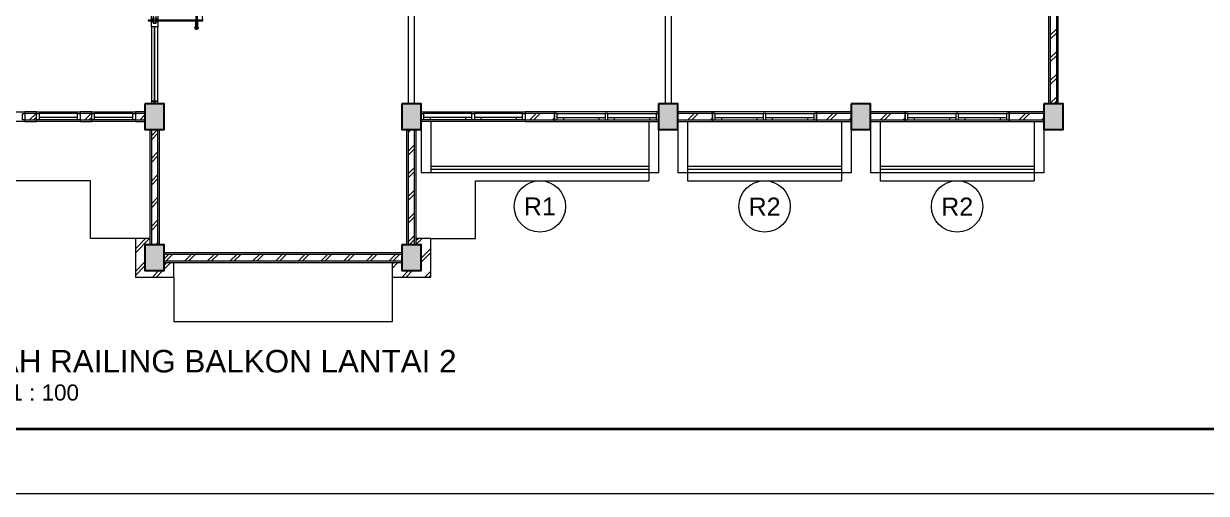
# Model space of a CAD drawing. Header units: millimetres. Extents: x -11 to 1625, y -267 to 180.
# Drawn here: x 921.37 to 939.79, y -267 to -259.68 of the extents above; entities that cross this region are included whole.
import ezdxf
from ezdxf.enums import TextEntityAlignment as Align

# ---------------------------------------------------------------- set-up
doc = ezdxf.new("R2010")
doc.units = ezdxf.units.MM
for name, color, linetype, lineweight in [('ars', 11, 'Continuous', 5), ('dinding', 5, 'Continuous', 15), ('GRS KOP', 1, 'Continuous', 35), ('KOLOM', 1, 'Continuous', 30), ('kop', 7, 'Continuous', 20), ('kus', 63, 'Continuous', 15), ('lan', 7, 'Continuous', 15), ('not', 7, 'Continuous', 20), ('PARTISI', 190, 'Continuous', 9), ('sol kol', 8, 'Continuous', 0)]:
    doc.layers.add(name, color=color, linetype=linetype, lineweight=lineweight)
doc.styles.add('BARU', font='complex.shx')
doc.styles.add('S', font='SIMPLEX', dxfattribs={"width": 1.1})
doc.styles.get("Standard").update_dxf_attribs({"font": 'ARIALUNI.TTF'})
pattern_1 = [(45, (554.68158, -415.23785), (-0.1767767, 0.1767767), []), (45, (554.74408, -415.23785), (-0.1767767, 0.1767767), [])]
pattern_2 = [(45, (924.90673, -262.7025), (-0.176777, 0.176777), []), (45, (924.96923, -262.7025), (-0.176777, 0.176777), [])]

# ---------------------------------------------------------------- blocks, each defined once
blk = doc.blocks.new('kop')
at = {"layer": 'GRS KOP'}
blk.add_lwpolyline([(1, 54), (83, 54), (83, 1), (1, 1)], close=True, dxfattribs=at)
at = {"layer": 'kop', "color": 7}
blk.add_line((0, 0), (84, 0), dxfattribs=at)
at = {"layer": 'kop', "style": 'BARU', "flags": 4}
for p, height in [((73.8, 5.4), 0.35), ((80.303, 5.382), 0.25), ((73.8, 4.9), 0.35), ((80.303, 4.882), 0.25), ((73.8, 4.4), 0.35), ((80.303, 4.382), 0.25)]:
    blk.add_attdef('-', p, '', height=height, dxfattribs=at)
at = {"layer": 'kop', "flags": 4}
for tag, p in [('AR-00', (78.057, 2.648)), ('00', (81.238, 2.647))]:
    blk.add_attdef(tag, text='', height=0.35, dxfattribs=at).set_placement(p, align=Align.MIDDLE)
blk = doc.blocks.new('Ndtpd')
blk.add_line((0.747, 0), (-0.747, 0))
blk.add_circle((0, 0), 0.747)
at = {"flags": 4}
for tag, height, p in [('NO', 0.5, (0, 0.148)), ('NOLBR', 0.3, (0, -0.398))]:
    blk.add_attdef(tag, text='', height=height, dxfattribs=at).set_placement(p, align=Align.CENTER)
for tag, p, height in [('NDTPD', (1.516, 0.148), 0.5), ('SKALA', (1.523, -0.398), 0.3)]:
    blk.add_attdef(tag, p, '', height=height, dxfattribs=at)
blk = doc.blocks.new('K1')
at = {"layer": 'KOLOM'}
blk.add_lwpolyline([(0.2, 0.15), (-0.2, 0.15), (-0.2, -0.15), (0.2, -0.15), (0.2, 0.15)], dxfattribs=at)
blk = doc.blocks.new('P1')
at = {"lineweight": 5}
h = blk.add_hatch(dxfattribs=at)
h.set_pattern_fill('ANSI31', color=256, scale=0.020282, angle=-315, style=0)
h.set_pattern_definition([(179.99999863, (-506.106483, 1417.280242), (6.07e-11, 0.0025352112676), [])])
h.paths.add_polyline_path([(-1.729, 0.805, -1), (-1.693, 0.77, -1)])
h.paths.add_polyline_path([(-1.724, 0.801, 1), (-1.697, 0.774, 1)], flags=16)
h = blk.add_hatch(dxfattribs=at)
h.set_pattern_fill('ANSI31', color=256, scale=0.020282, angle=-315, style=0)
h.set_pattern_definition([(270.00000137, (1414.9464214, -503.7726625), (0.0025352112676, 6.07e-11), [])])
h.paths.add_polyline_path([(-1.528, 0.605, 1), (-1.564, 0.641, 1)])
h.paths.add_polyline_path([(-1.532, 0.609, -1), (-1.56, 0.637, -1)], flags=16)
h = blk.add_hatch(dxfattribs=at)
h.set_pattern_fill('ANSI31', color=256, scale=0.020282, angle=-315, style=0)
h.set_pattern_definition([(179.99999863, (-505.0458133, 1416.2195722), (6.07e-11, 0.0025352112676), [])])
h.paths.add_polyline_path([(-0.668, -0.255, -1), (-0.632, -0.291, -1)])
h.paths.add_polyline_path([(-0.664, -0.259, 1), (-0.636, -0.287, 1)], flags=16)
h = blk.add_hatch(dxfattribs=at)
h.set_pattern_fill('ANSI31', color=256, scale=0.020282, angle=-315, style=0)
h.set_pattern_definition([(270.00000137, (1416.0070912, -504.8333323), (0.0025352112676, 6.07e-11), [])])
h.paths.add_polyline_path([(-0.468, -0.455, 1), (-0.504, -0.42, 1)])
h.paths.add_polyline_path([(-0.472, -0.451, -1), (-0.499, -0.424, -1)], flags=16)
for p, q in [((-1.724, 0.801), (-1.697, 0.774)), ((-1.686, 0.781), (-1.623, 0.718)), ((-1.553, 0.648), (-1.616, 0.711)), ((-1.532, 0.609), (-1.56, 0.637)), ((-0.664, -0.259), (-0.636, -0.287)), ((-0.625, -0.28), (-0.562, -0.343)), ((-0.492, -0.413), (-0.555, -0.35)), ((-0.472, -0.451), (-0.499, -0.424))]:
    blk.add_line(p, q, dxfattribs=at)
at = {"color": 9, "lineweight": 5}
for p, q in [((-1.641, 0.7), (-1.704, 0.763)), ((-1.634, 0.693), (-1.571, 0.63)), ((-0.58, -0.361), (-0.643, -0.298)), ((-0.573, -0.368), (-0.51, -0.431))]:
    blk.add_line(p, q, dxfattribs=at)
at = {"color": 8, "lineweight": 5}
for p, q in [((-1.64, 0.701), (-1.703, 0.763)), ((-1.639, 0.702), (-1.701, 0.764)), ((-1.636, 0.705), (-1.697, 0.766)), ((-1.631, 0.71), (-1.692, 0.771)), ((-1.633, 0.694), (-1.57, 0.631)), ((-1.632, 0.695), (-1.57, 0.633)), ((-1.629, 0.698), (-1.568, 0.637)), ((-1.624, 0.703), (-1.563, 0.642)), ((-0.58, -0.36), (-0.642, -0.297)), ((-0.578, -0.358), (-0.64, -0.296)), ((-0.575, -0.356), (-0.636, -0.294)), ((-0.57, -0.351), (-0.631, -0.29)), ((-0.572, -0.367), (-0.51, -0.43)), ((-0.571, -0.366), (-0.509, -0.428)), ((-0.568, -0.363), (-0.507, -0.424)), ((-0.563, -0.358), (-0.502, -0.419))]:
    blk.add_line(p, q, dxfattribs=at)
for points in [[(-1.1, 1.241), (-1.701, 0.64), (-1.694, 0.633), (-1.093, 1.234), (-1.1, 1.241)], [(-1.273, 1.202), (-1.202, 1.273), (-1.061, 1.132), (-1.132, 1.061), (-1.273, 1.202)], [(-0.071, 0), (0, 0.071), (-0.142, 0.212), (-0.212, 0.142), (-0.071, 0)], [(-0.032, 0.173), (-0.633, -0.428), (-0.64, -0.421), (-0.039, 0.18), (-0.032, 0.173)]]:
    blk.add_lwpolyline(points)
at = {"lineweight": 9}
for points in [[(-1.153, 1.181), (-1.181, 1.153), (-1.216, 1.188), (-1.188, 1.216)], [(-1.082, 1.11), (-1.11, 1.082), (-1.181, 1.153), (-1.153, 1.181)], [(-0.163, 0.191), (-0.191, 0.163), (-0.12, 0.092), (-0.092, 0.12)], [(-0.092, 0.12), (-0.12, 0.092), (-0.085, 0.057), (-0.057, 0.085)]]:
    blk.add_lwpolyline(points, close=True, dxfattribs=at)
at = {"lineweight": 5}
for points in [[(-1.697, 0.801), (-1.724, 0.774)], [(-1.532, 0.637), (-1.56, 0.609)], [(-0.636, -0.259), (-0.664, -0.287)], [(-0.472, -0.424), (-0.499, -0.451)]]:
    blk.add_lwpolyline(points, dxfattribs=at)
for points in [[(-1.701, 0.64, 0.396093), (-0.672, 0.601)], [(-0.633, -0.428, -0.396093), (-0.672, 0.601)]]:
    blk.add_lwpolyline(points, format="xyb")
for centre in [(-1.167, 1.167), (-0.106, 0.106)]:
    blk.add_circle(centre, 0.04)
for centre, radius in [((-1.711, 0.788), 0.0254), ((-1.711, 0.788), 0.0195), ((-1.546, 0.623), 0.0254), ((-1.546, 0.623), 0.0195), ((-0.65, -0.273), 0.0254), ((-0.65, -0.273), 0.0195), ((-0.486, -0.437), 0.0254), ((-0.486, -0.437), 0.0195)]:
    blk.add_circle(centre, radius, dxfattribs=at)
blk = doc.blocks.new('NAV')
blk.add_circle((0, -0.4), 0.4)
at = {"style": 'S', "width": 0.75, "flags": 4}
blk.add_attdef('AV', text='', height=0.3, dxfattribs=at).set_placement((0, -0.4), align=Align.MIDDLE)

msp = doc.modelspace()

# ---------------------------------------------------------------- hatches: boundary and pattern name
at = {"layer": 'ars'}
h = msp.add_hatch(dxfattribs=at)
h.set_pattern_fill('TEMBOK', color=256, scale=0.25)
h.set_pattern_definition([(45, (923.90673, -262.7025), (-0.1767767, 0.1767767), []), (45, (923.96923, -262.7025), (-0.1767767, 0.1767767), [])])
h.paths.add_polyline_path([(937.4567251, -260.9274952), (937.4567251, -256.7024952), (937.3567251, -256.7024952), (937.3567251, -260.9274952)])
h = msp.add_hatch(dxfattribs=at)
h.set_pattern_fill('TEMBOK', color=256, scale=0.25)
h.set_pattern_definition([(45, (917.10673, -262.7025), (-0.176777, 0.176777), []), (45, (917.16923, -262.7025), (-0.176777, 0.176777), [])])
h.paths.add_polyline_path([(921.5667251, -261.0774952), (921.3867251, -261.0774952), (921.3867251, -261.1774952), (921.5667251, -261.1774952)])
h = msp.add_hatch(dxfattribs=at)
h.set_pattern_fill('TEMBOK', color=256, scale=0.25)
h.set_pattern_definition([(45, (917.96673, -262.7025), (-0.176777, 0.176777), []), (45, (918.02923, -262.7025), (-0.176777, 0.176777), [])])
h.paths.add_polyline_path([(922.4267251, -261.0774952), (922.2467251, -261.0774952), (922.2467251, -261.1774952), (922.4267251, -261.1774952)])
h = msp.add_hatch(dxfattribs=at)
h.set_pattern_fill('TEMBOK', color=256, scale=0.25)
h.set_pattern_definition([(45, (918.82673, -262.7025), (-0.176777, 0.176777), []), (45, (918.88923, -262.7025), (-0.176777, 0.176777), [])])
h.paths.add_polyline_path([(923.2567251, -261.0774952), (923.1067251, -261.0774952), (923.1067251, -261.1774952), (923.2567251, -261.1774952)])
h = msp.add_hatch(dxfattribs=at)
h.set_pattern_fill('TEMBOK', color=256, scale=0.25)
h.set_pattern_definition([(45, (924.89673, -262.7025), (-0.176777, 0.176777), []), (45, (924.95923, -262.7025), (-0.176777, 0.176777), [])])
h.paths.add_polyline_path([(929.6367251, -261.0774952), (929.1767251, -261.0774952), (929.1767251, -261.1774952), (929.6367251, -261.1774952)])
h = msp.add_hatch(dxfattribs=at)
h.set_pattern_fill('TEMBOK', color=256, scale=0.25)
h.set_pattern_definition([(45, (927.35673, -262.7025), (-0.176777, 0.176777), []), (45, (927.41923, -262.7025), (-0.176777, 0.176777), [])])
h.paths.add_polyline_path([(932.0967251, -261.0774952), (931.5567251, -261.0774952), (931.5567251, -261.1774952), (932.0967251, -261.1774952)])
h = msp.add_hatch(dxfattribs=at)
h.set_pattern_fill('TEMBOK', color=256, scale=0.25)
h.set_pattern_definition([(45, (929.51673, -262.7025), (-0.176777, 0.176777), []), (45, (929.57923, -262.7025), (-0.176777, 0.176777), [])])
h.paths.add_polyline_path([(934.2567251, -261.0774952), (933.7167251, -261.0774952), (933.7167251, -261.1774952), (934.2567251, -261.1774952)])
h = msp.add_hatch(dxfattribs=at)
h.set_pattern_fill('TEMBOK', color=256, scale=0.25)
h.set_pattern_definition([(45, (930.35673, -262.7025), (-0.176777, 0.176777), []), (45, (930.41923, -262.7025), (-0.176777, 0.176777), [])])
h.paths.add_polyline_path([(935.0967251, -261.0774951), (934.5567251, -261.0774951), (934.5567251, -261.1774951), (935.0967251, -261.1774951)])
h = msp.add_hatch(dxfattribs=at)
h.set_pattern_fill('TEMBOK', color=256, scale=0.25)
h.set_pattern_definition([(45, (932.51673, -262.7025), (-0.176777, 0.176777), []), (45, (932.57923, -262.7025), (-0.176777, 0.176777), [])])
h.paths.add_polyline_path([(937.2567251, -261.0774951), (936.7167251, -261.0774951), (936.7167251, -261.1774951), (937.2567251, -261.1774951)])
h = msp.add_hatch(dxfattribs=at)
h.set_pattern_fill('TEMBOK', color=256, scale=0.25)
h.set_pattern_definition(pattern_2)
h.paths.add_polyline_path([(923.4567251, -261.3274952), (923.3567251, -261.3274952), (923.3567251, -263.1274952), (923.4567251, -263.1274952)])
h = msp.add_hatch(dxfattribs=at)
h.set_pattern_fill('TEMBOK', color=256, scale=0.25)
h.set_pattern_definition(pattern_2)
h.paths.add_polyline_path([(927.4567251, -261.3274952), (927.3567251, -261.3274952), (927.3567251, -263.1274952), (927.4567251, -263.1274952)])
h = msp.add_hatch(dxfattribs=at)
h.set_pattern_fill('TEMBOK', color=256, scale=0.25)
h.set_pattern_definition(pattern_1)
h.paths.add_polyline_path([(923.2567251, -263.5274952), (923.2567251, -263.1274952), (923.3317251, -263.1274952), (923.3317251, -263.0274952), (923.1067251, -263.0274952), (923.1067251, -263.6274952), (923.7067251, -263.6274952), (923.7067251, -263.4024952), (923.5567251, -263.4024952), (923.5567251, -263.5274952)])
h = msp.add_hatch(dxfattribs=at)
h.set_pattern_fill('TEMBOK', color=256, scale=0.25)
h.set_pattern_definition(pattern_1)
h.paths.add_polyline_path([(927.7067251, -263.0274952), (927.4817251, -263.0274952), (927.4817251, -263.1274952), (927.5567251, -263.1274952), (927.5567251, -263.5274952), (927.2567251, -263.5274952), (927.2567251, -263.4024952), (927.1067251, -263.4024952), (927.1067251, -263.6274952), (927.7067251, -263.6274952)])
h = msp.add_hatch(dxfattribs=at)
h.set_pattern_fill('TEMBOK', color=256, scale=0.25)
h.set_pattern_definition(pattern_2)
h.paths.add_polyline_path([(927.2567251, -263.2774952), (923.5567251, -263.2774952), (923.5567251, -263.3774952), (927.2567251, -263.3774952)])
at = {"layer": 'sol kol'}
for points in [[(923.2567251, -260.9274952), (923.2567251, -261.3274952), (923.5567251, -261.3274952), (923.5567251, -260.9274952)], [(927.2567251, -260.9274952), (927.2567251, -261.3274952), (927.5567251, -261.3274952), (927.5567251, -260.9274952)], [(931.2567251, -260.9274952), (931.2567251, -261.3274952), (931.5567251, -261.3274952), (931.5567251, -260.9274952)], [(934.2567251, -260.9274952), (934.2567251, -261.3274952), (934.5567251, -261.3274952), (934.5567251, -260.9274952)], [(937.2567251, -260.9274952), (937.2567251, -261.3274952), (937.5567251, -261.3274952), (937.5567251, -260.9274952)], [(923.2567251, -263.1274952), (923.2567251, -263.5274952), (923.5567251, -263.5274952), (923.5567251, -263.1274952)], [(927.2567251, -263.1274952), (927.2567251, -263.5274952), (927.5567251, -263.5274952), (927.5567251, -263.1274952)]]:
    msp.add_hatch(color=256, dxfattribs=at).paths.add_polyline_path(points)

# ---------------------------------------------------------------- linework, layer by layer
at = {"layer": 'ars'}
for points in [[(937.4567251, -260.9274952), (937.4567251, -256.7024952), (937.3567251, -256.7024952), (937.3567251, -260.9274952)], [(921.5667251, -261.0774952), (921.3867251, -261.0774952), (921.3867251, -261.1774952), (921.5667251, -261.1774952)], [(922.4267251, -261.0774952), (922.2467251, -261.0774952), (922.2467251, -261.1774952), (922.4267251, -261.1774952)], [(923.2567251, -261.0774952), (923.1067251, -261.0774952), (923.1067251, -261.1774952), (923.2567251, -261.1774952)], [(929.6367251, -261.0774952), (929.1767251, -261.0774952), (929.1767251, -261.1774952), (929.6367251, -261.1774952)], [(932.0967251, -261.0774952), (931.5567251, -261.0774952), (931.5567251, -261.1774952), (932.0967251, -261.1774952)], [(934.2567251, -261.0774952), (933.7167251, -261.0774952), (933.7167251, -261.1774952), (934.2567251, -261.1774952)], [(935.0967251, -261.0774951), (934.5567251, -261.0774951), (934.5567251, -261.1774951), (935.0967251, -261.1774951)], [(937.2567251, -261.0774951), (936.7167251, -261.0774951), (936.7167251, -261.1774951), (937.2567251, -261.1774951)], [(923.4567251, -263.1274952), (923.4567251, -261.3274952), (923.3567251, -261.3274952), (923.3567251, -263.1274952)], [(927.4567251, -263.1274952), (927.4567251, -261.3274952), (927.3567251, -261.3274952), (927.3567251, -263.1274952)], [(927.2567251, -263.2774952), (923.5567251, -263.2774952), (923.5567251, -263.3774952), (927.2567251, -263.3774952)]]:
    msp.add_lwpolyline(points, close=True, dxfattribs=at)
for points in [[(931.1067251, -261.9024952), (927.7067251, -261.9024952)], [(934.1067251, -261.9024952), (931.7067251, -261.9024952)], [(937.1067251, -261.9024951), (934.7067251, -261.9024951)], [(931.1067251, -261.9524952), (927.7067251, -261.9524952)], [(934.1067251, -261.9524952), (931.7067251, -261.9524952)], [(937.1067251, -261.9524951), (934.7067251, -261.9524951)]]:
    msp.add_lwpolyline(points, dxfattribs=at)
at = {"layer": 'dinding'}
for points in [[(937.4817251, -260.9274952), (937.4817251, -256.7024952), (937.3317251, -256.7024952), (937.3317251, -260.9274952)], [(921.5667251, -261.0524952), (921.3867251, -261.0524952), (921.3867251, -261.2024952), (921.5667251, -261.2024952)], [(922.4267251, -261.0524952), (922.2467251, -261.0524952), (922.2467251, -261.2024952), (922.4267251, -261.2024952)], [(923.2567251, -261.0524952), (923.1067251, -261.0524952), (923.1067251, -261.2024952), (923.2567251, -261.2024952)], [(929.6367251, -261.0524952), (929.1767251, -261.0524952), (929.1767251, -261.2024952), (929.6367251, -261.2024952)], [(932.0967251, -261.0524952), (931.5567251, -261.0524952), (931.5567251, -261.2024952), (932.0967251, -261.2024952)], [(934.2567251, -261.0524952), (933.7167251, -261.0524952), (933.7167251, -261.2024952), (934.2567251, -261.2024952)], [(935.0967251, -261.0524951), (934.5567251, -261.0524951), (934.5567251, -261.2024951), (935.0967251, -261.2024951)], [(937.2567251, -261.0524951), (936.7167251, -261.0524951), (936.7167251, -261.2024951), (937.2567251, -261.2024951)], [(923.4817251, -263.1274952), (923.4817251, -261.3274952), (923.3317251, -261.3274952), (923.3317251, -263.1274952)], [(927.4817251, -263.1274952), (927.4817251, -261.3274952), (927.3317251, -261.3274952), (927.3317251, -263.1274952)], [(927.2567251, -263.2524952), (923.5567251, -263.2524952), (923.5567251, -263.4024952), (927.2567251, -263.4024952)]]:
    msp.add_lwpolyline(points, close=True, dxfattribs=at)
at = {"layer": 'kus'}
for p, q in [((922.2067251, -261.0774952), (921.6067251, -261.0774952)), ((922.2067251, -261.1424952), (921.6067251, -261.1424952)), ((922.2067251, -261.1774952), (921.6067251, -261.1774952)), ((923.0667251, -261.0774952), (922.4667251, -261.0774952)), ((923.0667251, -261.1424952), (922.4667251, -261.1424952)), ((923.0667251, -261.1774952), (922.4667251, -261.1774952)), ((928.3467251, -261.0774952), (927.5967251, -261.0774952)), ((928.3467251, -261.1424952), (927.5967251, -261.1424952)), ((928.3467251, -261.1774952), (927.5967251, -261.1774952)), ((927.6967251, -261.1424952), (927.6967251, -261.1774952)), ((928.2467251, -261.1424952), (928.2467251, -261.1774952)), ((929.1367251, -261.0774952), (928.3867251, -261.0774952)), ((929.1367251, -261.1424952), (928.3867251, -261.1424952)), ((929.1367251, -261.1774952), (928.3867251, -261.1774952)), ((928.4867251, -261.1424952), (928.4867251, -261.1774952)), ((929.0367251, -261.1424952), (929.0367251, -261.1774952)), ((929.6767251, -261.0774952), (930.4267251, -261.0774952)), ((929.6767251, -261.1424952), (930.4267251, -261.1424952)), ((929.6767251, -261.1774952), (930.4267251, -261.1774952)), ((929.7767251, -261.1424952), (929.7767251, -261.1774952)), ((930.3267251, -261.1424952), (930.3267251, -261.1774952)), ((930.4667251, -261.0774952), (931.2167251, -261.0774952)), ((930.4667251, -261.1424952), (931.2167251, -261.1424952)), ((930.4667251, -261.1774952), (931.2167251, -261.1774952)), ((930.5667251, -261.1424952), (930.5667251, -261.1774952)), ((931.1167251, -261.1424952), (931.1167251, -261.1774952)), ((932.1367251, -261.0774952), (932.8867251, -261.0774952)), ((932.1367251, -261.1424952), (932.8867251, -261.1424952)), ((932.1367251, -261.1774952), (932.8867251, -261.1774952)), ((932.2367251, -261.1424952), (932.2367251, -261.1774952)), ((932.7867251, -261.1424952), (932.7867251, -261.1774952)), ((932.9267251, -261.0774952), (933.6767251, -261.0774952)), ((932.9267251, -261.1424952), (933.6767251, -261.1424952)), ((932.9267251, -261.1774952), (933.6767251, -261.1774952)), ((933.0267251, -261.1424952), (933.0267251, -261.1774952)), ((933.5767251, -261.1424952), (933.5767251, -261.1774952)), ((935.1367251, -261.0774951), (935.8867251, -261.0774951)), ((935.1367251, -261.1424951), (935.8867251, -261.1424951)), ((935.1367251, -261.1774951), (935.8867251, -261.1774951)), ((935.2367251, -261.1424951), (935.2367251, -261.1774951)), ((935.7867251, -261.1424951), (935.7867251, -261.1774951)), ((935.9267251, -261.0774951), (936.6767251, -261.0774951)), ((935.9267251, -261.1424951), (936.6767251, -261.1424951)), ((935.9267251, -261.1774951), (936.6767251, -261.1774951)), ((936.0267251, -261.1424951), (936.0267251, -261.1774951)), ((936.5767251, -261.1424951), (936.5767251, -261.1774951))]:
    msp.add_line(p, q, dxfattribs=at)
for points in [[(923.3567251, -259.7274952), (923.3567251, -260.8874952), (923.4567251, -260.8874952), (923.4567251, -259.7274952)], [(923.4017251, -260.9024952), (923.4117251, -260.9024952), (923.4117251, -259.7274952), (923.4017251, -259.7274952)], [(923.3587251, -260.8894952), (923.3587251, -260.9254952), (923.4547251, -260.9254952), (923.4547251, -260.8894952), (923.4142251, -260.8894952), (923.4142251, -260.9044952), (923.3992251, -260.9044952), (923.3992251, -260.8894952)], [(921.3867251, -261.1774952), (921.3467251, -261.1774952), (921.3467251, -261.0774952), (921.3867251, -261.0774952)], [(921.6067251, -261.1774952), (921.5667251, -261.1774952), (921.5667251, -261.0774952), (921.6067251, -261.0774952)], [(922.2467251, -261.1774952), (922.2067251, -261.1774952), (922.2067251, -261.0774952), (922.2467251, -261.0774952)], [(922.4667251, -261.1774952), (922.4267251, -261.1774952), (922.4267251, -261.0774952), (922.4667251, -261.0774952)], [(923.1067251, -261.1774952), (923.0667251, -261.1774952), (923.0667251, -261.0774952), (923.1067251, -261.0774952)], [(927.5967251, -261.1774952), (927.5567251, -261.1774952), (927.5567251, -261.0774952), (927.5967251, -261.0774952)], [(928.3867251, -261.1774952), (928.3467251, -261.1774952), (928.3467251, -261.0774952), (928.3867251, -261.0774952)], [(929.1767251, -261.1774952), (929.1367251, -261.1774952), (929.1367251, -261.0774952), (929.1767251, -261.0774952)], [(929.6367251, -261.1774952), (929.6767251, -261.1774952), (929.6767251, -261.0774952), (929.6367251, -261.0774952)], [(930.4267251, -261.1774952), (930.4667251, -261.1774952), (930.4667251, -261.0774952), (930.4267251, -261.0774952)], [(931.2167251, -261.1774952), (931.2567251, -261.1774952), (931.2567251, -261.0774952), (931.2167251, -261.0774952)], [(932.0967251, -261.1774952), (932.1367251, -261.1774952), (932.1367251, -261.0774952), (932.0967251, -261.0774952)], [(932.8867251, -261.1774952), (932.9267251, -261.1774952), (932.9267251, -261.0774952), (932.8867251, -261.0774952)], [(933.6767251, -261.1774952), (933.7167251, -261.1774952), (933.7167251, -261.0774952), (933.6767251, -261.0774952)], [(935.0967251, -261.1774951), (935.1367251, -261.1774951), (935.1367251, -261.0774951), (935.0967251, -261.0774951)], [(935.8867251, -261.1774951), (935.9267251, -261.1774951), (935.9267251, -261.0774951), (935.8867251, -261.0774951)], [(936.6767251, -261.1774951), (936.7167251, -261.1774951), (936.7167251, -261.0774951), (936.6767251, -261.0774951)]]:
    msp.add_lwpolyline(points, close=True, dxfattribs=at)
msp.add_lwpolyline([(923.4167251, -260.9274952), (923.4567251, -260.9274952), (923.4567251, -260.8874952), (923.4122251, -260.8874952), (923.4122251, -260.8889476), (923.4097251, -260.8889476), (923.4097251, -260.8906948), (923.4122251, -260.8924536), (923.4122251, -260.9024952), (923.4012251, -260.9024952), (923.4012251, -260.8924536), (923.4037251, -260.8906948), (923.4037251, -260.8889476), (923.4012251, -260.8889476), (923.4012251, -260.8874952), (923.3567251, -260.8874952), (923.3567251, -260.9274952), (923.413219, -260.9274952), (923.4149778, -260.9274952), (923.4167251, -260.9274952), (923.4167251, -260.9274952)], dxfattribs=at)
at = {"layer": 'lan'}
for p, q in [((927.7067251, -261.2024952), (927.7067251, -262.0024952)), ((931.1067251, -261.2024952), (931.1067251, -262.0024952)), ((931.7067251, -261.2024952), (931.7067251, -262.0024952)), ((934.1067251, -261.2024952), (934.1067251, -262.0024952)), ((934.7067251, -261.2024951), (934.7067251, -262.0024951)), ((937.1067251, -261.2024951), (937.1067251, -262.0024951)), ((927.5567251, -261.3274952), (927.5567251, -262.0024952)), ((931.2567251, -261.3274952), (931.2567251, -262.0024952)), ((931.5567251, -261.3274952), (931.5567251, -262.0024952)), ((934.2567251, -261.3274952), (934.2567251, -262.0024952)), ((934.5567251, -261.3274951), (934.5567251, -262.0024951)), ((937.2567251, -261.3274951), (937.2567251, -262.0024951)), ((922.4067251, -263.0274952), (922.4067251, -262.1274952)), ((928.4067251, -263.0274952), (928.4067251, -262.1274952)), ((928.4067251, -262.1274952), (931.1067251, -262.1274952)), ((931.1067251, -262.0024952), (931.1067251, -262.1274952)), ((931.7067251, -262.0024952), (931.7067251, -262.1274952)), ((931.7067251, -262.1274952), (934.1067251, -262.1274952)), ((934.1067251, -262.0024952), (934.1067251, -262.1274952)), ((934.7067251, -262.0024951), (934.7067251, -262.1274951)), ((934.7067251, -262.1274951), (937.1067251, -262.1274951)), ((937.1067251, -262.0024951), (937.1067251, -262.1274951)), ((923.1067251, -263.0274952), (922.4067251, -263.0274952)), ((927.7067251, -263.0274952), (928.4067251, -263.0274952)), ((923.7067251, -263.6274952), (923.7067251, -264.3274952)), ((927.1067251, -263.6274952), (927.1067251, -264.3274952)), ((927.1067251, -264.3274952), (923.7067251, -264.3274952))]:
    msp.add_line(p, q, dxfattribs=at)
for points in [[(921.3867251, -261.2024952), (920.7067251, -261.2024952), (920.7067251, -261.0524952), (921.3867251, -261.0524952)], [(922.2467251, -261.2024952), (921.5667251, -261.2024952), (921.5667251, -261.0524952), (922.2467251, -261.0524952)], [(923.1067251, -261.2024952), (922.4267251, -261.2024952), (922.4267251, -261.0524952), (923.1067251, -261.0524952)], [(929.1767251, -261.2024952), (927.5567251, -261.2024952), (927.5567251, -261.0524952), (929.1767251, -261.0524952)], [(929.6367251, -261.2024952), (931.2567251, -261.2024952), (931.2567251, -261.0524952), (929.6367251, -261.0524952)], [(932.0967251, -261.2024952), (933.7167251, -261.2024952), (933.7167251, -261.0524952), (932.0967251, -261.0524952)], [(935.0967251, -261.2024951), (936.7167251, -261.2024951), (936.7167251, -261.0524951), (935.0967251, -261.0524951)]]:
    msp.add_lwpolyline(points, close=True, dxfattribs=at)
for points in [[(922.4067251, -262.1274952), (920.7067251, -262.1274952)], [(931.2567251, -262.0024952), (927.5567251, -262.0024952)], [(934.2567251, -262.0024952), (931.5567251, -262.0024952)], [(937.2567251, -262.0024951), (934.5567251, -262.0024951)], [(923.3317251, -263.0274952), (923.1067251, -263.0274952), (923.1067251, -263.6274952), (923.7067251, -263.6274952), (923.7067251, -263.4024952)], [(927.1067251, -263.4024952), (927.1067251, -263.6274952), (927.7067251, -263.6274952), (927.7067251, -263.0274952), (927.4817251, -263.0274952)]]:
    msp.add_lwpolyline(points, dxfattribs=at)
at = {"layer": 'PARTISI'}
msp.add_lwpolyline([(927.4567251, -258.8274953), (927.4567251, -256.8274952), (927.3567251, -256.8274952), (927.3567251, -258.8274953), (927.3567251, -260.9274952), (927.4567251, -260.9274953), (927.4567251, -258.8274953)], dxfattribs=at)
msp.add_lwpolyline([(931.3567251, -260.9274953), (931.4567251, -260.9274953), (931.4567251, -256.8274952), (931.3567251, -256.8274952)], close=True, dxfattribs=at)

# ---------------------------------------------------------------- block references
at = {"layer": 'KOLOM', "rotation": 90}
for p in [(923.4067251, -261.1274952), (927.4067251, -261.1274952), (931.4067251, -261.1274952), (934.4067251, -261.1274952), (937.4067251, -261.1274952), (923.4067251, -263.3274952), (927.4067251, -263.3274952)]:
    msp.add_blockref('K1', p, dxfattribs=at)
at = {"layer": 'kop'}
msp.add_blockref('kop', (911.2141622, -267), dxfattribs=at)
at = {"layer": 'kus', "rotation": 134.9999999999384}
msp.add_blockref('P1', (923.4067251, -257.9772417), dxfattribs=at)
at = {"layer": 'not'}
ref = msp.add_blockref('NAV', (929.4067251, -262.1274952), dxfattribs=at)
ref.add_attrib('AV', 'R1', dxfattribs={"layer": '0', "height": 0.28, "flags": 4}).set_placement((929.4067251, -262.5274952), align=Align.MIDDLE)
ref = msp.add_blockref('NAV', (932.9067251, -262.1274952), dxfattribs=at)
ref.add_attrib('AV', 'R2', dxfattribs={"layer": '0', "height": 0.28, "flags": 4}).set_placement((932.9067251, -262.5274952), align=Align.MIDDLE)
ref = msp.add_blockref('NAV', (935.9067251, -262.1274951), dxfattribs=at)
ref.add_attrib('AV', 'R2', dxfattribs={"layer": '0', "height": 0.28, "flags": 4}).set_placement((935.9067251, -262.5274951), align=Align.MIDDLE)
ref = msp.add_blockref('Ndtpd', (918.7142285, -265.2328996), dxfattribs=dict(at, xscale=0.803212851405533, yscale=0.803212851405533, zscale=0.803212851405533))
ref.add_attrib('NO', '1', dxfattribs={"layer": '0', "height": 0.35, "flags": 4}).set_placement((918.7139013, -265.1143737), align=Align.CENTER)
ref.add_attrib('NDTPD', 'DENAH RAILING BALKON LANTAI 2', (919.9319131, -265.1143737), dxfattribs={"layer": '0', "height": 0.35, "flags": 4})
ref.add_attrib('NOLBR', 'A6-19', dxfattribs={"layer": '0', "height": 0.2, "flags": 4}).set_placement((918.7139013, -265.5528695), align=Align.CENTER)
ref.add_attrib('SKALA', 'SKALA 1 : 100', (919.9377132, -265.5528695), dxfattribs={"layer": '0', "height": 0.25, "flags": 4})

doc.saveas('drawing.dxf')
